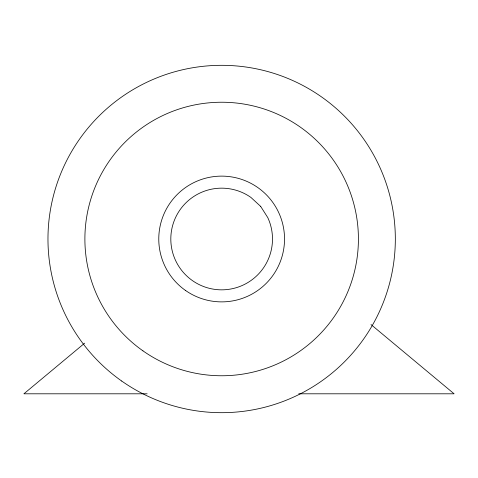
<?xml version="1.0" encoding="UTF-8"?>
<svg xmlns="http://www.w3.org/2000/svg" width="478" height="478" viewBox="0 0 478 478"><rect width="100%" height="100%" fill="white"/><g stroke="black" fill="none" stroke-linecap="round" stroke-linejoin="round"><path stroke-width="0.72" d="M84.642 343.18L23.9 393.8L147.134 393.8M298.75 393.8L454.1 393.8L371.006 324.556M260.677 206.412L250.908 197.42A50.841 50.841 0 0 0 172.576 225.73A50.841 50.841 0 0 0 225.969 289.656A50.841 50.841 0 0 0 267.782 217.621L260.677 206.412M121.705 381.044A173.681 173.681 0 0 0 394.637 254.535A173.681 173.681 0 0 0 148.616 81.421A173.681 173.681 0 0 0 121.705 381.044M142.952 350.846A136.762 136.762 0 0 0 357.867 251.231A136.762 136.762 0 0 0 164.139 114.917A136.762 136.762 0 0 0 142.952 350.846M185.47 290.427A62.881 62.881 0 0 0 284.279 244.622A62.881 62.881 0 0 0 195.209 181.951A62.881 62.881 0 0 0 185.47 290.427"/></g></svg>
